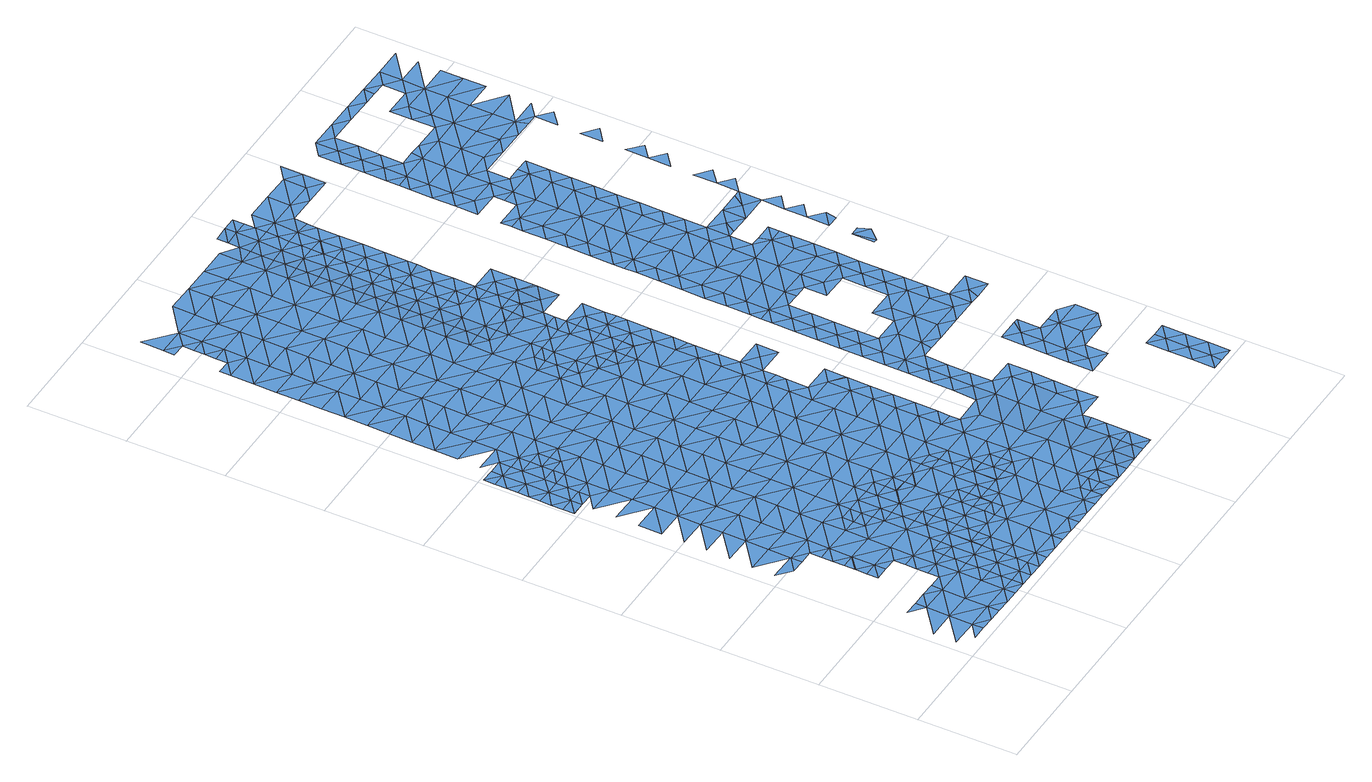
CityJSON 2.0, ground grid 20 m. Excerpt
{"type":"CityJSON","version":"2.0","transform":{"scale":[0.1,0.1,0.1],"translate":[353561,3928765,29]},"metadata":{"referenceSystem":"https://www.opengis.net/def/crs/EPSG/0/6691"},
"CityObjects":{
"waterbody1":{"type":"WaterBody","attributes":{"name":"4","class":"1140","function":"1","WaterBodyRiverFloodingRiskAttribute.description":"6","WaterBodyRiverFloodingRiskAttribute.rankOrg":"1","WaterBodyRiverFloodingRiskAttribute.adminType":"2","WaterBodyRiverFloodingRiskAttribute.scale":"L1"},"geometry":[{"type":"MultiSurface","lod":"1","boundaries":[[[0,1,2]],[[3,2,4]],[[1,5,2]],[[6,7,4]],[[5,8,2]],[[2,8,4]],[[9,10,6]],[[11,8,5]],[[8,12,4]],[[4,13,6]],[[9,6,14]],[[11,15,8]],[[13,4,12]],[[6,13,14]],[[15,16,8]],[[8,16,12]],[[17,14,13]],[[18,16,15]],[[19,20,21]],[[12,22,13]],[[23,17,13]],[[24,21,20]],[[25,12,16]],[[26,27,28]],[[26,28,21]],[[29,30,31]],[[31,32,29]],[[18,33,16]],[[29,32,34]],[[24,35,21]],[[12,25,22]],[[27,36,37]],[[23,13,22]],[[38,30,39]],[[40,39,41]],[[40,38,39]],[[16,42,25]],[[43,16,33]],[[30,29,39]],[[34,44,29]],[[45,26,21]],[[42,16,43]],[[46,47,48]],[[46,23,22]],[[48,23,46]],[[45,21,35]],[[49,41,50]],[[51,52,25]],[[25,52,22]],[[41,39,50]],[[35,49,50]],[[25,42,51]],[[53,39,29]],[[54,27,26]],[[55,56,44]],[[53,29,44]],[[57,36,58]],[[52,59,22]],[[60,46,22]],[[56,47,46]],[[55,47,56]],[[59,60,22]],[[35,50,45]],[[54,26,45]],[[61,58,62]],[[53,63,39]],[[60,64,46]],[[53,44,56]],[[54,65,27]],[[27,66,36]],[[64,67,46]],[[68,69,70]],[[46,67,56]],[[50,39,63]],[[70,69,62]],[[71,45,50]],[[36,66,58]],[[70,72,73]],[[67,74,56]],[[66,27,65]],[[75,53,56]],[[76,50,63]],[[58,77,62]],[[71,50,76]],[[78,74,67]],[[79,65,54]],[[80,81,82]],[[77,58,66]],[[54,45,83]],[[82,81,84]],[[85,80,82]],[[86,87,88]],[[87,72,88]],[[75,56,74]],[[63,53,75]],[[82,89,85]],[[89,90,91]],[[76,63,92]],[[45,71,83]],[[91,85,89]],[[93,62,77]],[[92,94,76]],[[95,96,97]],[[84,98,82]],[[70,62,99]],[[78,100,74]],[[94,101,76]],[[76,101,71]],[[95,86,88]],[[102,103,104]],[[97,86,95]],[[79,54,83]],[[105,63,75]],[[72,70,99]],[[92,63,105]],[[106,90,89]],[[103,90,106]],[[62,93,99]],[[66,65,107]],[[104,103,106]],[[74,108,75]],[[109,110,111]],[[112,89,82]],[[111,96,113]],[[114,83,71]],[[107,65,79]],[[77,66,107]],[[101,114,71]],[[115,82,98]],[[74,100,108]],[[96,95,113]],[[88,72,116]],[[117,104,106]],[[118,92,105]],[[108,119,75]],[[120,95,88]],[[109,111,113]],[[72,99,116]],[[119,121,75]],[[105,75,121]],[[100,122,108]],[[89,123,106]],[[124,118,105]],[[106,125,117]],[[126,88,116]],[[114,127,83]],[[83,128,79]],[[115,98,129]],[[130,131,132]],[[77,107,133]],[[93,77,134]],[[112,82,115]],[[135,124,105]],[[100,136,122]],[[114,101,137]],[[138,139,130]],[[113,140,109]],[[105,121,135]],[[138,141,139]],[[99,93,134]],[[120,88,126]],[[139,141,142]],[[120,143,95]],[[144,108,122]],[[77,133,134]],[[129,145,115]],[[139,131,130]],[[134,146,99]],[[99,147,116]],[[123,89,112]],[[148,149,150]],[[136,151,122]],[[113,95,143]],[[137,152,114]],[[128,83,127]],[[107,79,128]],[[125,106,123]],[[146,147,99]],[[113,143,140]],[[142,153,139]],[[122,154,144]],[[149,148,131]],[[155,156,150]],[[145,157,115]],[[154,122,151]],[[133,107,158]],[[159,125,123]],[[160,114,152]],[[114,161,127]],[[107,128,158]],[[143,162,140]],[[126,116,163]],[[126,164,120]],[[165,162,153]],[[166,139,153]],[[160,161,114]],[[165,140,162]],[[150,149,167]],[[161,128,127]],[[168,157,145]],[[156,169,170]],[[112,115,171]],[[151,172,154]],[[163,116,147]],[[173,146,134]],[[174,149,131]],[[155,150,167]],[[175,143,120]],[[169,176,170]],[[133,158,177]],[[134,133,178]],[[162,166,153]],[[123,112,171]],[[151,179,172]],[[159,123,180]],[[131,139,174]],[[115,157,171]],[[152,181,160]],[[178,173,134]],[[164,126,163]],[[182,158,128]],[[164,175,120]],[[183,154,172]],[[175,162,143]],[[133,177,178]],[[184,147,146]],[[185,167,149]],[[161,186,128]],[[169,156,155]],[[187,188,176]],[[168,189,157]],[[139,166,174]],[[179,190,172]],[[181,191,160]],[[186,182,128]],[[182,177,158]],[[180,123,192]],[[123,171,192]],[[172,193,183]],[[162,194,166]],[[185,149,174]],[[147,195,163]],[[196,190,197]],[[198,172,190]],[[189,199,157]],[[187,176,169]],[[200,201,188]],[[157,199,171]],[[185,202,167]],[[167,203,155]],[[204,178,177]],[[187,205,188]],[[206,207,208]],[[193,172,198]],[[184,146,173]],[[195,164,163]],[[197,209,196]],[[208,210,206]],[[209,180,192]],[[197,180,209]],[[211,210,191]],[[212,160,191]],[[160,213,161]],[[202,203,167]],[[211,206,210]],[[182,204,177]],[[162,175,194]],[[214,199,189]],[[195,147,184]],[[215,196,209]],[[203,216,155]],[[217,175,164]],[[212,191,210]],[[204,218,178]],[[200,188,205]],[[178,219,173]],[[220,201,200]],[[169,216,187]],[[166,194,221]],[[208,222,210]],[[174,166,223]],[[224,182,186]],[[169,155,216]],[[171,199,225]],[[219,184,173]],[[200,226,220]],[[160,212,213]],[[192,171,227]],[[192,228,209]],[[209,229,215]],[[185,174,223]],[[230,202,185]],[[186,161,224]],[[175,217,194]],[[214,231,199]],[[166,221,223]],[[227,171,225]],[[232,220,226]],[[210,222,233]],[[164,195,234]],[[223,230,185]],[[232,235,236]],[[216,237,187]],[[187,238,205]],[[226,235,232]],[[161,213,224]],[[231,239,199]],[[240,204,182]],[[178,218,219]],[[239,241,199]],[[164,234,217]],[[184,242,195]],[[228,192,227]],[[217,243,194]],[[225,199,241]],[[230,244,202]],[[210,233,245]],[[202,246,203]],[[229,209,228]],[[205,247,200]],[[248,242,184]],[[212,249,213]],[[242,234,195]],[[250,251,252]],[[221,194,243]],[[204,240,218]],[[212,210,249]],[[182,224,253]],[[184,219,248]],[[254,229,228]],[[203,246,216]],[[187,237,238]],[[233,255,245]],[[210,245,249]],[[256,254,228]],[[236,235,257]],[[252,236,258]],[[182,253,240]],[[259,237,216]],[[260,261,262]],[[226,200,247]],[[263,230,223]],[[264,265,225]],[[202,244,246]],[[242,266,234]],[[258,236,257]],[[225,241,264]],[[234,267,217]],[[252,258,250]],[[221,243,268]],[[255,269,245]],[[205,238,247]],[[223,221,270]],[[271,272,213]],[[273,228,227]],[[274,264,241]],[[227,225,265]],[[226,275,235]],[[276,256,228]],[[224,272,253]],[[270,263,223]],[[219,277,248]],[[278,261,279]],[[213,249,271]],[[224,213,272]],[[218,240,280]],[[221,268,270]],[[219,218,277]],[[281,244,230]],[[282,278,279]],[[265,273,227]],[[261,260,279]],[[217,283,243]],[[284,285,286]],[[216,246,259]],[[259,287,237]],[[237,288,238]],[[289,249,245]],[[226,247,290]],[[235,291,257]],[[267,283,217]],[[218,280,277]],[[292,245,269]],[[248,293,242]],[[294,250,295]],[[296,282,297]],[[234,266,267]],[[253,298,240]],[[243,283,268]],[[287,288,237]],[[274,299,264]],[[250,258,295]],[[300,294,295]],[[282,279,297]],[[269,296,297]],[[244,281,246]],[[260,301,279]],[[238,288,247]],[[302,303,286]],[[226,290,275]],[[304,298,253]],[[276,228,273]],[[304,253,272]],[[305,306,285]],[[281,230,263]],[[306,300,295]],[[305,300,306]],[[292,269,297]],[[307,264,299]],[[240,308,280]],[[248,277,293]],[[246,309,259]],[[268,310,270]],[[311,290,247]],[[235,275,291]],[[273,312,276]],[[286,285,302]],[[313,295,258]],[[312,301,314]],[[245,292,289]],[[315,264,307]],[[258,257,316]],[[317,279,301]],[[314,276,312]],[[271,249,318]],[[270,310,263]],[[242,293,319]],[[309,246,281]],[[266,242,320]],[[285,306,302]],[[268,283,321]],[[322,275,290]],[[272,271,318]],[[257,291,316]],[[259,323,287]],[[297,324,292]],[[247,288,325]],[[249,289,318]],[[265,264,326]],[[265,327,273]],[[328,304,272]],[[267,266,320]],[[240,298,308]],[[297,279,324]],[[317,301,312]],[[277,329,293]],[[242,319,320]],[[330,323,259]],[[268,321,310]],[[277,280,329]],[[307,331,315]],[[324,279,317]],[[306,295,313]],[[287,323,288]],[[247,325,311]],[[264,315,326]],[[263,332,281]],[[275,322,291]],[[273,327,312]],[[259,309,330]],[[328,298,304]],[[258,316,313]],[[329,280,308]],[[306,333,302]],[[334,272,318]],[[313,333,306]],[[324,335,292]],[[292,336,289]],[[332,309,281]],[[331,337,315]],[[322,290,311]],[[267,320,338]],[[283,267,339]],[[288,340,325]],[[335,336,292]],[[263,310,341]],[[265,326,327]],[[291,342,316]],[[343,317,312]],[[323,340,288]],[[319,293,344]],[[327,345,312]],[[272,334,328]],[[321,346,310]],[[321,283,339]],[[333,347,302]],[[344,293,329]],[[332,263,341]],[[289,348,318]],[[349,320,319]],[[350,330,309]],[[267,338,339]],[[298,351,308]],[[352,326,315]],[[339,353,321]],[[347,354,302]],[[342,291,322]],[[355,313,316]],[[356,351,298]],[[317,343,324]],[[352,315,337]],[[325,357,311]],[[349,338,320]],[[358,359,310]],[[310,359,341]],[[321,353,346]],[[360,319,344]],[[310,346,358]],[[298,328,356]],[[350,309,332]],[[343,312,345]],[[355,333,313]],[[348,361,318]],[[362,352,337]],[[350,363,330]],[[364,316,342]],[[335,324,365]],[[325,340,366]],[[289,336,348]],[[352,367,326]],[[349,319,360]],[[326,368,327]],[[369,370,341]],[[341,370,332]],[[334,318,361]],[[363,371,330]],[[341,359,369]],[[329,308,372]],[[357,325,366]],[[322,311,357]],[[373,374,335]],[[349,375,338]],[[335,374,336]],[[338,376,339]],[[377,340,323]],[[373,335,365]],[[378,346,353]],[[379,353,339]],[[322,380,342]],[[316,364,355]],[[323,330,371]],[[381,324,343]],[[372,308,351]],[[382,347,333]],[[365,324,381]],[[375,376,338]],[[328,383,356]],[[384,379,339]],[[385,350,332]],[[328,334,383]],[[386,348,336]],[[370,385,332]],[[362,387,352]],[[344,329,388]],[[374,386,336]],[[368,326,367]],[[345,327,368]],[[389,382,333]],[[390,366,340]],[[380,322,357]],[[379,391,353]],[[353,392,378]],[[383,334,361]],[[393,343,345]],[[389,333,355]],[[360,344,388]],[[391,392,353]],[[380,394,342]],[[342,395,364]],[[351,356,396]],[[339,376,384]],[[350,397,363]],[[329,372,388]],[[347,398,354]],[[381,399,365]],[[352,400,367]],[[394,395,342]],[[401,393,345]],[[400,352,387]],[[395,355,364]],[[323,371,377]],[[348,402,361]],[[403,357,366]],[[351,404,372]],[[402,348,386]],[[404,351,396]],[[405,406,360]],[[345,368,401]],[[406,375,349]],[[407,368,367]],[[408,409,363]],[[396,356,410]],[[405,360,388]],[[363,409,371]],[[370,411,385]],[[350,412,397]],[[356,383,410]],[[390,340,377]],[[413,407,367]],[[414,383,361]],[[363,397,408]],[[413,367,400]],[[349,360,406]],[[402,414,361]],[[415,388,372]],[[416,384,376]],[[398,347,382]],[[350,385,412]],[[417,389,355]],[[409,418,371]],[[372,404,419]],[[381,343,420]],[[411,421,385]],[[418,422,371]],[[415,372,419]],[[423,376,375]],[[403,366,390]],[[424,410,383]],[[380,357,403]],[[406,425,375]],[[420,343,393]],[[426,417,355]],[[381,420,399]],[[377,371,422]],[[417,382,389]],[[376,427,416]],[[368,428,401]],[[429,397,412]],[[428,368,407]],[[380,430,394]],[[431,388,415]],[[355,395,426]],[[383,414,424]],[[405,388,431]],[[432,412,385]],[[433,434,377]],[[433,377,422]],[[396,410,435]],[[436,430,380]],[[390,377,434]],[[437,410,424]],[[438,439,399]],[[394,430,395]],[[405,440,406]],[[412,441,429]],[[382,442,398]],[[380,403,436]],[[428,443,401]],[[434,444,390]],[[423,375,425]],[[401,445,393]],[[410,437,435]],[[444,446,390]],[[390,446,403]],[[405,431,440]],[[385,421,432]],[[427,376,423]],[[399,420,438]],[[443,445,401]],[[447,441,412]],[[448,425,406]],[[431,415,449]],[[440,448,406]],[[432,447,412]],[[442,382,417]],[[438,450,439]],[[407,451,428]],[[439,450,452]],[[446,453,403]],[[395,454,426]],[[432,421,455]],[[456,427,423]],[[457,436,403]],[[393,458,420]],[[453,457,403]],[[448,459,425]],[[460,461,462]],[[463,423,425]],[[461,456,423]],[[460,456,461]],[[449,415,464]],[[438,420,465]],[[447,466,441]],[[467,398,442]],[[468,431,449]],[[395,430,469]],[[451,470,428]],[[455,471,432]],[[472,473,436]],[[436,473,430]],[[428,470,443]],[[461,474,462]],[[475,452,476]],[[425,459,463]],[[472,436,457]],[[474,477,478]],[[438,479,450]],[[454,395,469]],[[452,450,476]],[[480,471,455]],[[481,442,417]],[[482,461,423]],[[483,484,475]],[[485,466,447]],[[478,462,474]],[[393,445,458]],[[465,420,458]],[[438,465,479]],[[468,449,464]],[[417,426,481]],[[432,486,447]],[[487,445,443]],[[484,483,488]],[[477,489,490]],[[483,475,476]],[[491,492,430]],[[423,463,482]],[[491,430,473]],[[450,493,476]],[[490,489,480]],[[432,471,486]],[[489,477,474]],[[469,430,492]],[[426,454,481]],[[482,494,461]],[[447,495,485]],[[443,470,487]],[[483,496,488]],[[461,494,474]],[[450,479,493]],[[497,454,469]],[[495,447,486]],[[498,497,469]],[[445,499,458]],[[500,488,496]],[[476,501,483]],[[467,442,502]],[[469,492,498]],[[503,489,474]],[[489,504,480]],[[505,506,500]],[[445,487,499]],[[507,508,509]],[[476,493,501]],[[510,474,494]],[[442,481,502]],[[465,458,511]],[[512,507,509]],[[508,513,509]],[[505,500,496]],[[514,515,454]],[[454,516,481]],[[474,510,503]],[[454,497,514]],[[517,518,519]],[[520,467,502]],[[458,499,511]],[[518,512,509]],[[517,512,518]],[[521,496,483]],[[495,486,522]],[[505,523,506]],[[454,515,516]],[[524,495,522]],[[504,489,503]],[[513,525,509]],[[526,527,481]],[[481,527,502]],[[522,528,524]],[[511,499,529]],[[530,506,523]],[[526,481,516]],[[496,531,505]],[[483,501,532]],[[533,524,528]],[[534,519,518]],[[535,519,534]],[[523,536,530]],[[522,486,537]],[[521,531,496]],[[538,533,528]],[[530,536,539]],[[527,540,502]],[[541,535,534]],[[542,523,505]],[[538,543,544]],[[540,545,502]],[[531,542,505]],[[518,509,546]],[[501,547,532]],[[521,483,532]],[[509,525,546]],[[548,549,550]],[[544,543,525]],[[520,502,545]],[[550,541,548]],[[538,528,543]],[[539,551,552]],[[518,553,534]],[[541,534,548]],[[554,532,547]],[[555,536,523]],[[528,522,556]],[[551,539,536]],[[522,537,556]],[[518,546,553]],[[557,558,559]],[[555,523,542]],[[560,561,562]],[[561,549,548]],[[560,549,561]],[[563,528,556]],[[534,564,548]],[[565,534,553]],[[566,551,536]],[[543,528,567]],[[568,552,551]],[[569,552,568]],[[528,563,567]],[[561,570,562]],[[571,531,521]],[[558,572,559]],[[573,569,568]],[[554,574,532]],[[559,572,575]],[[525,543,576]],[[534,565,564]],[[577,521,532]],[[566,536,555]],[[578,570,579]],[[580,581,573]],[[578,562,570]],[[564,582,548]],[[548,582,561]],[[558,557,583]],[[584,585,579]],[[576,543,567]],[[580,573,568]],[[551,586,568]],[[575,587,588]],[[586,551,566]],[[589,570,561]],[[577,571,521]],[[584,579,570]],[[590,585,584]],[[582,589,561]],[[591,590,584]],[[575,572,587]],[[592,558,583]],[[593,581,580]],[[577,532,574]],[[594,581,593]],[[572,558,592]],[[586,595,568]],[[554,596,574]],[[597,591,598]],[[589,599,570]],[[600,588,601]],[[594,602,603]],[[591,584,598]],[[604,597,598]],[[568,605,580]],[[588,587,601]],[[602,594,593]],[[584,570,599]],[[606,587,572]],[[598,607,604]],[[608,609,571]],[[610,572,592]],[[577,608,571]],[[601,611,600]],[[612,598,584]],[[613,593,580]],[[614,604,607]],[[615,595,586]],[[587,616,601]],[[617,614,607]],[[612,584,599]],[[618,577,574]],[[619,603,620]],[[603,602,620]],[[605,568,595]],[[605,613,580]],[[613,602,593]],[[621,622,619]],[[623,610,592]],[[608,624,609]],[[625,611,601]],[[617,607,626]],[[587,606,616]],[[627,598,612]],[[621,619,620]],[[572,610,606]],[[574,596,618]],[[607,598,628]],[[628,598,627]],[[601,616,625]],[[629,608,577]],[[595,615,630]],[[602,631,620]],[[613,631,602]],[[632,618,596]],[[633,634,635]],[[606,636,616]],[[633,622,634]],[[637,626,607]],[[622,621,634]],[[630,638,595]],[[577,618,639]],[[640,641,630]],[[642,643,635]],[[644,621,620]],[[595,645,605]],[[646,606,610]],[[631,647,620]],[[623,646,610]],[[607,628,648]],[[649,641,640]],[[642,635,634]],[[608,629,624]],[[638,645,595]],[[577,639,629]],[[641,638,630]],[[606,650,636]],[[651,613,605]],[[642,652,643]],[[618,653,639]],[[637,607,648]],[[654,643,652]],[[651,631,613]],[[618,632,653]],[[628,655,648]],[[634,621,644]],[[620,647,644]],[[656,629,639]],[[653,656,639]],[[657,624,658]],[[606,659,650]],[[624,629,658]],[[660,654,652]],[[661,662,632]],[[663,638,641]],[[651,605,645]],[[664,649,657]],[[665,654,660]],[[649,663,641]],[[606,646,659]],[[632,662,653]],[[666,667,634]],[[668,652,642]],[[656,669,629]],[[651,670,631]],[[634,644,666]],[[665,671,672]],[[629,669,658]],[[642,634,667]],[[657,658,664]],[[673,637,648]],[[670,674,631]],[[664,663,649]],[[665,660,671]],[[667,668,642]],[[663,675,638]],[[676,664,658]],[[661,677,662]],[[671,678,672]],[[647,631,674]],[[647,679,644]],[[648,655,680]],[[652,681,660]],[[682,678,683]],[[676,658,669]],[[645,638,675]],[[682,672,678]],[[684,651,645]],[[681,671,660]],[[653,662,685]],[[644,679,666]],[[677,685,662]],[[673,648,680]],[[686,670,651]],[[687,664,676]],[[688,684,645]],[[655,689,680]],[[663,664,687]],[[690,667,666]],[[688,645,675]],[[681,652,668]],[[691,683,678]],[[647,674,679]],[[684,686,651]],[[671,692,678]],[[693,694,695]],[[681,692,671]],[[675,663,696]],[[663,687,696]],[[697,694,693]],[[674,670,698]],[[690,666,679]],[[689,699,680]],[[670,686,698]],[[700,668,667]],[[695,701,702]],[[698,703,674]],[[673,680,699]],[[674,703,679]],[[688,675,704]],[[675,696,704]],[[695,694,701]],[[678,705,691]],[[686,684,706]],[[707,667,690]],[[668,700,681]],[[704,708,688]],[[709,673,699]],[[678,692,705]],[[702,710,711]],[[703,712,679]],[[679,712,690]],[[700,667,707]],[[713,714,698]],[[684,688,708]],[[702,701,710]],[[684,715,706]],[[698,714,703]],[[691,716,717]],[[718,692,681]],[[700,719,681]],[[720,707,690]],[[721,715,684]],[[717,716,697]],[[712,720,690]],[[722,694,697]],[[723,724,725]],[[684,708,721]],[[723,711,724]],[[691,705,716]],[[711,710,724]],[[701,694,722]],[[692,726,705]],[[727,700,707]],[[720,727,707]],[[701,728,710]],[[729,725,724]],[[714,713,730]],[[718,681,719]],[[697,716,722]],[[731,725,729]],[[732,733,734]],[[735,736,731]],[[703,714,737]],[[738,724,710]],[[705,739,716]],[[740,719,700]],[[701,722,741]],[[735,731,729]],[[737,714,730]],[[742,733,732]],[[716,743,722]],[[740,700,727]],[[724,744,729]],[[728,701,741]],[[728,738,710]],[[692,718,726]],[[735,745,736]],[[738,744,724]],[[736,745,746]],[[747,741,722]],[[743,747,722]],[[733,742,748]],[[749,737,730]],[[716,739,743]],[[718,719,750]],[[705,726,739]],[[719,740,750]],[[751,729,744]],[[735,729,751]],[[752,749,730]],[[718,753,726]],[[754,755,756]],[[757,746,745]],[[756,755,758]],[[749,759,737]],[[739,760,743]],[[718,750,753]],[[761,728,741]],[[762,735,751]],[[745,735,762]],[[763,741,747]],[[726,764,739]],[[744,738,765]],[[762,766,745]],[[764,726,753]],[[767,738,728]],[[768,758,769]],[[770,759,749]],[[757,745,766]],[[739,771,760]],[[770,749,752]],[[761,741,763]],[[761,767,728]],[[765,738,772]],[[739,764,771]],[[752,768,773]],[[763,747,774]],[[757,766,775]],[[772,738,767]],[[776,761,763]],[[770,777,778]],[[776,763,774]],[[766,779,775]],[[767,780,772]],[[778,781,782]],[[783,767,761]],[[784,761,776]],[[785,775,779]],[[776,774,786]],[[783,761,784]],[[767,783,780]],[[787,788,789]],[[790,791,789]],[[786,792,776]],[[793,794,780]],[[776,792,784]],[[783,793,780]],[[795,783,784]],[[785,779,796]],[[793,797,794]],[[798,792,786]],[[799,794,797]],[[800,801,802]],[[795,784,792]],[[795,803,783]],[[783,804,793]],[[805,799,797]],[[785,796,806]],[[792,798,807]],[[793,808,797]],[[804,783,803]],[[809,807,810]],[[804,808,793]],[[807,811,792]],[[796,812,806]],[[813,806,812]],[[814,803,795]],[[797,808,805]],[[795,792,814]],[[815,806,813]],[[813,805,816]],[[805,808,816]],[[804,803,817]],[[804,818,808]],[[817,818,804]],[[815,813,816]],[[818,819,808]],[[808,820,816]],[[815,816,821]]]}]},
"waterbody2":{"type":"WaterBody","attributes":{"name":"4","class":"1140","function":"1","WaterBodyRiverFloodingRiskAttribute.description":"6","WaterBodyRiverFloodingRiskAttribute.rankOrg":"2","WaterBodyRiverFloodingRiskAttribute.adminType":"2","WaterBodyRiverFloodingRiskAttribute.scale":"L1"},"geometry":[{"type":"MultiSurface","lod":"1","boundaries":[[[165,153,822]],[[141,823,110]],[[141,824,823]],[[825,826,824]],[[823,826,827]],[[138,824,141]],[[142,141,822]],[[153,142,822]],[[110,822,141]],[[828,829,830]],[[831,97,830]],[[829,832,830]],[[830,832,831]],[[97,831,86]],[[824,826,823]],[[831,832,833]],[[97,96,830]],[[834,96,111]],[[110,109,822]],[[109,140,822]],[[140,165,822]],[[825,824,835]],[[836,835,824]],[[824,130,836]],[[138,130,824]],[[837,828,834]],[[834,838,837]],[[823,838,834]],[[827,838,823]],[[110,823,834]],[[111,110,834]],[[830,834,828]],[[96,834,830]]]}]},
"waterbody3":{"type":"WaterBody","attributes":{"name":"4","class":"1140","function":"1","WaterBodyRiverFloodingRiskAttribute.description":"6","WaterBodyRiverFloodingRiskAttribute.rankOrg":"2","WaterBodyRiverFloodingRiskAttribute.adminType":"2","WaterBodyRiverFloodingRiskAttribute.scale":"L1"},"geometry":[{"type":"MultiSurface","lod":"1","boundaries":[[[151,136,839]],[[839,104,117]],[[85,91,840]],[[91,90,840]],[[80,841,81]],[[117,125,839]],[[125,151,839]],[[125,842,151]],[[842,125,159]],[[179,197,190]],[[197,179,842]],[[103,843,90]],[[90,843,840]],[[840,843,52]],[[59,52,843]],[[136,100,839]],[[104,839,100]],[[104,100,102]],[[103,102,843]],[[51,840,52]],[[197,159,180]],[[159,197,842]],[[179,151,842]],[[51,42,840]],[[841,80,844]],[[78,67,845]],[[843,845,60]],[[845,843,102]],[[845,102,100]],[[78,845,100]],[[844,33,841]],[[43,33,844]],[[43,844,42]],[[42,844,840]],[[840,844,85]],[[85,844,80]],[[845,67,64]],[[64,60,845]],[[843,60,59]]]}]},
"waterbody4":{"type":"WaterBody","attributes":{"name":"4","class":"1140","function":"1","WaterBodyRiverFloodingRiskAttribute.description":"6","WaterBodyRiverFloodingRiskAttribute.rankOrg":"2","WaterBodyRiverFloodingRiskAttribute.adminType":"2","WaterBodyRiverFloodingRiskAttribute.scale":"L1"},"geometry":[{"type":"MultiSurface","lod":"1","boundaries":[[[260,262,846]],[[154,183,847]],[[848,849,193]],[[849,848,262]],[[229,262,848]],[[254,262,229]],[[262,254,846]],[[846,254,256]],[[198,196,848]],[[211,191,850]],[[850,191,181]],[[154,847,851]],[[183,193,847]],[[848,193,198]],[[193,849,847]],[[849,262,261]],[[215,229,848]],[[181,152,850]],[[269,255,296]],[[852,233,222]],[[208,207,852]],[[119,108,851]],[[144,154,851]],[[144,851,108]],[[215,848,196]],[[152,137,853]],[[118,124,853]],[[137,94,853]],[[190,196,198]],[[94,137,101]],[[152,853,124]],[[124,850,152]],[[211,850,206]],[[256,276,846]],[[260,846,301]],[[314,301,846]],[[314,846,276]],[[261,278,849]],[[208,852,222]],[[854,207,206]],[[854,206,850]],[[124,854,850]],[[852,847,855]],[[135,121,854]],[[855,847,849]],[[854,124,135]],[[855,849,282]],[[855,282,296]],[[854,852,207]],[[94,92,853]],[[255,233,855]],[[852,855,233]],[[852,854,847]],[[854,851,847]],[[121,851,854]],[[121,119,851]],[[853,92,118]],[[278,282,849]],[[296,255,855]]]}]},
"waterbody5":{"type":"WaterBody","attributes":{"name":"4","class":"1140","function":"1","WaterBodyRiverFloodingRiskAttribute.description":"6","WaterBodyRiverFloodingRiskAttribute.rankOrg":"2","WaterBodyRiverFloodingRiskAttribute.adminType":"2","WaterBodyRiverFloodingRiskAttribute.scale":"L1"},"geometry":[{"type":"MultiSurface","lod":"1","boundaries":[[[331,307,856]],[[362,857,387]],[[387,857,858]],[[859,858,857]],[[299,274,860]],[[861,859,857]],[[241,239,274]],[[362,337,857]],[[857,337,861]],[[337,331,856]],[[274,239,860]],[[856,861,337]],[[862,856,307]],[[863,239,231]],[[239,863,860]],[[862,307,299]],[[862,864,856]],[[860,862,299]],[[863,862,860]],[[864,861,856]]]}]},
"waterbody6":{"type":"WaterBody","attributes":{"name":"4","class":"1140","function":"1","WaterBodyRiverFloodingRiskAttribute.description":"6","WaterBodyRiverFloodingRiskAttribute.rankOrg":"2","WaterBodyRiverFloodingRiskAttribute.adminType":"2","WaterBodyRiverFloodingRiskAttribute.scale":"L1"},"geometry":[{"type":"MultiSurface","lod":"1","boundaries":[[[416,427,865]],[[421,866,867]],[[411,866,421]],[[411,369,866]],[[867,480,455]],[[490,480,867]],[[455,421,867]],[[369,411,370]],[[391,865,392]],[[391,384,865]],[[384,391,379]],[[456,460,427]],[[865,427,460]],[[416,865,384]],[[378,392,868]],[[868,392,869]],[[869,866,868]],[[867,866,869]],[[369,359,866]],[[477,490,867]],[[477,867,869]],[[359,868,866]],[[358,868,359]],[[462,869,865]],[[392,865,869]],[[477,869,478]],[[460,462,865]],[[346,378,868]],[[358,346,868]],[[478,869,462]]]}]},
"waterbody7":{"type":"WaterBody","attributes":{"name":"4","class":"1140","function":"1","WaterBodyRiverFloodingRiskAttribute.description":"6","WaterBodyRiverFloodingRiskAttribute.rankOrg":"2","WaterBodyRiverFloodingRiskAttribute.adminType":"2","WaterBodyRiverFloodingRiskAttribute.scale":"L1"},"geometry":[{"type":"MultiSurface","lod":"1","boundaries":[[[870,871,409]],[[408,870,409]],[[422,418,871]],[[604,614,872]],[[870,873,871]],[[544,525,873]],[[535,541,874]],[[444,434,875]],[[517,519,875]],[[875,519,874]],[[875,874,446]],[[453,446,874]],[[560,562,876]],[[876,562,877]],[[492,876,877]],[[492,491,876]],[[526,516,878]],[[597,604,878]],[[872,878,604]],[[878,872,527]],[[545,540,872]],[[545,872,879]],[[879,872,617]],[[535,874,519]],[[578,579,877]],[[880,538,873]],[[538,544,873]],[[870,880,873]],[[441,880,870]],[[533,495,524]],[[466,880,441]],[[485,880,466]],[[485,495,880]],[[881,882,879]],[[881,883,882]],[[879,884,881]],[[885,884,879]],[[879,617,885]],[[540,527,872]],[[614,617,872]],[[444,875,446]],[[560,876,549]],[[562,578,877]],[[498,492,877]],[[491,473,876]],[[526,878,527]],[[882,545,879]],[[508,871,873]],[[513,508,873]],[[513,873,525]],[[533,538,880]],[[429,441,870]],[[495,533,880]],[[418,409,871]],[[408,397,870]],[[886,508,507]],[[886,875,434]],[[875,886,512]],[[472,457,887]],[[472,887,473]],[[876,473,887]],[[549,876,887]],[[878,516,888]],[[878,888,591]],[[874,457,453]],[[887,874,541]],[[887,457,874]],[[887,541,550]],[[877,579,888]],[[579,585,888]],[[590,888,585]],[[497,877,888]],[[877,497,498]],[[514,888,515]],[[514,497,888]],[[507,512,886]],[[517,875,512]],[[550,549,887]],[[516,515,888]],[[590,591,888]],[[878,591,597]],[[434,433,886]],[[433,422,886]],[[886,422,871]],[[886,871,508]],[[397,429,870]]]}]},
"waterbody8":{"type":"WaterBody","attributes":{"name":"4","class":"1140","function":"1","WaterBodyRiverFloodingRiskAttribute.description":"6","WaterBodyRiverFloodingRiskAttribute.rankOrg":"1","WaterBodyRiverFloodingRiskAttribute.adminType":"2","WaterBodyRiverFloodingRiskAttribute.scale":"L1"},"geometry":[{"type":"MultiSurface","lod":"1","boundaries":[[[889,890,891]],[[892,893,894]],[[895,896,892]],[[897,894,893]],[[890,889,898]],[[892,889,895]],[[889,892,899]],[[893,896,900]],[[893,892,896]],[[893,901,897]],[[894,899,892]],[[895,889,891]],[[898,889,899]],[[900,901,893]]]}]}
},
"vertices":[
[50,22,7],[79,22,7],[79,44,7],[22,45,7],[80,91,7],[107,21,7],[81,137,7],[23,91,7],[136,44,7],[81,160,7],[52,161,7],[135,21,7],[136,90,7],[137,136,7],[109,160,7],[163,20,7],[192,43,7],[138,159,7],[192,20,7],[28,415,7],[56,392,7],[85,414,7],[194,135,7],[166,159,7],[85,391,7],[193,89,7],[86,460,7],[87,506,8],[29,461,7],[139,275,7],[112,298,7],[111,275,7],[111,252,7],[221,19,7],[139,252,7],[113,391,7],[87,553,8],[30,507,8],[112,299,7],[140,321,7],[112,321,7],[112,344,7],[221,65,7],[221,42,7],[167,251,7],[142,413,7],[195,181,7],[166,204,7],[166,182,7],[113,367,7],[141,367,7],[222,88,7],[222,111,7],[196,274,7],[143,459,7],[167,228,7],[195,227,7],[31,554,8],[88,599,8],[222,135,7],[223,158,7],[31,600,8],[89,645,8],[197,320,7],[223,181,7],[143,506,8],[144,552,8],[224,204,7],[33,693,8],[32,646,8],[90,692,8],[198,413,7],[90,738,8],[34,739,8],[252,226,7],[253,273,7],[198,366,7],[145,598,8],[252,203,7],[200,505,8],[277,41,7],[277,18,7],[306,41,7],[199,459,7],[305,18,7],[278,64,7],[63,808,8],[34,785,8],[91,784,8],[307,87,7],[278,111,7],[278,87,7],[226,342,7],[146,644,8],[226,365,7],[92,830,8],[64,854,8],[63,831,8],[334,18,7],[146,691,8],[280,203,7],[227,389,7],[279,157,7],[279,134,7],[280,157,7],[254,319,7],[307,133,7],[201,551,8],[281,249,7],[93,899,8],[64,900,8],[64,877,8],[363,86,7],[93,876,8],[255,412,7],[362,40,7],[147,737,8],[308,157,7],[254,342,7],[281,272,7],[149,829,8],[281,296,7],[309,225,7],[364,132,7],[282,341,7],[336,156,7],[148,783,8],[256,458,7],[257,504,8],[362,17,7],[66,993,8],[95,1015,8],[38,1016,8],[201,597,8],[202,643,8],[282,319,7],[308,202,7],[255,388,7],[66,969,8],[94,969,8],[122,899,8],[65,946,8],[94,946,8],[149,875,8],[309,249,7],[390,17,7],[203,690,8],[204,736,8],[39,1062,8],[96,1061,8],[40,1109,8],[337,202,7],[283,388,7],[122,945,8],[338,248,7],[97,1154,8],[40,1155,8],[419,39,7],[257,550,8],[364,156,7],[312,411,7],[313,457,7],[150,921,8],[205,782,8],[205,828,8],[122,922,8],[151,968,8],[96,1108,8],[419,16,7],[98,1200,9],[41,1201,9],[420,85,7],[366,225,7],[260,689,8],[152,1014,8],[206,875,8],[42,1247,9],[258,596,8],[259,642,8],[365,201,7],[393,155,7],[311,387,7],[314,549,8],[366,248,7],[260,735,8],[152,1060,8],[313,503,8],[99,1246,9],[43,1293,9],[447,16,7],[393,201,7],[340,387,7],[421,132,7],[394,247,7],[207,921,8],[261,781,8],[394,201,7],[393,178,7],[394,224,7],[476,38,7],[100,1338,9],[43,1339,9],[153,1107,8],[154,1153,8],[315,595,8],[99,1292,9],[339,341,7],[339,340,7],[367,340,7],[421,178,7],[368,363,7],[340,364,7],[369,410,7],[369,456,7],[476,15,7],[422,200,7],[155,1199,9],[263,874,8],[316,641,8],[316,688,8],[44,1386,9],[208,967,8],[395,339,7],[208,1013,8],[370,502,8],[477,84,7],[101,1385,9],[477,131,7],[478,177,7],[450,200,7],[209,1059,8],[504,15,7],[45,1432,9],[396,339,7],[262,828,8],[102,1431,9],[46,1478,9],[155,1245,9],[156,1291,9],[504,38,7],[372,594,8],[504,60,7],[318,780,8],[263,920,8],[210,1106,8],[424,362,7],[211,1152,8],[157,1337,9],[317,734,8],[425,409,7],[75,1547,9],[47,1548,9],[47,1525,9],[371,548,8],[451,200,7],[424,339,7],[479,199,7],[102,1477,9],[103,1524,9],[211,1198,9],[479,246,7],[451,247,7],[451,246,7],[266,1058,8],[533,83,7],[534,130,7],[319,827,8],[319,873,8],[264,966,8],[453,338,7],[265,1012,8],[426,455,7],[427,501,8],[535,176,7],[533,60,7],[158,1430,9],[507,199,7],[373,687,8],[452,270,7],[480,269,7],[372,640,8],[266,1105,8],[452,293,7],[320,919,8],[48,1640,9],[77,1639,9],[49,1663,10],[212,1244,9],[213,1290,9],[482,408,7],[158,1384,9],[159,1476,9],[481,361,7],[374,733,9],[75,1570,9],[104,1570,9],[452,316,7],[480,315,7],[428,594,8],[561,59,7],[76,1593,9],[507,245,7],[105,1662,10],[50,1709,10],[428,547,8],[76,1616,9],[105,1616,9],[562,59,7],[429,640,8],[267,1151,8],[322,1011,8],[214,1383,9],[536,222,7],[161,1569,9],[507,222,7],[590,82,7],[160,1523,9],[536,268,7],[483,454,7],[375,779,9],[375,826,9],[321,965,8],[215,1429,9],[269,1244,9],[537,314,7],[214,1336,9],[591,129,7],[592,175,7],[484,547,8],[430,686,8],[268,1197,9],[590,59,7],[323,1104,8],[161,1615,9],[483,500,8],[538,360,7],[539,407,7],[618,58,10],[376,872,9],[377,918,9],[270,1290,9],[322,1057,8],[216,1475,9],[593,267,7],[431,732,9],[592,221,7],[350,988,9],[162,1661,10],[539,453,7],[432,825,9],[324,1150,8],[486,639,8],[647,81,13],[378,964,10],[163,1707,10],[217,1568,9],[485,593,8],[271,1382,9],[350,1011,9],[351,1034,9],[431,778,9],[540,499,8],[646,58,13],[325,1196,9],[217,1522,9],[566,337,7],[270,1336,9],[647,128,13],[648,174,13],[351,1057,9],[351,1080,9],[325,1243,9],[486,685,8],[566,358,7],[567,383,7],[433,871,9],[434,917,9],[326,1289,9],[378,988,10],[405,941,9],[272,1428,9],[594,313,7],[219,1660,10],[541,546,8],[406,941,9],[380,1103,10],[568,430,7],[675,57,13],[487,731,9],[218,1614,9],[327,1335,9],[406,964,10],[406,987,10],[650,266,14],[273,1474,9],[273,1521,9],[513,615,8],[353,1172,9],[220,1706,10],[622,336,12],[676,104,13],[649,220,13],[568,475,8],[328,1381,9],[514,661,8],[488,777,9],[489,824,9],[676,151,12],[353,1196,11],[354,1219,11],[542,592,8],[380,1080,10],[381,1149,10],[676,133,13],[569,522,8],[515,708,8],[434,940,9],[275,1613,9],[354,1242,11],[515,681,8],[651,312,14],[408,1079,10],[354,1265,11],[490,916,9],[570,568,8],[489,870,9],[274,1567,9],[462,940,9],[705,173,12],[381,1172,12],[329,1473,9],[516,754,9],[437,1102,10],[355,1288,11],[355,1311,11],[571,614,8],[328,1427,9],[570,571,8],[651,359,14],[623,382,14],[516,800,9],[409,1171,12],[276,1659,10],[706,219,12],[356,1334,11],[706,266,14],[356,1357,11],[437,1148,10],[517,847,9],[544,730,9],[652,405,14],[733,150,12],[624,429,14],[356,1381,11],[331,1566,9],[436,1079,10],[463,940,9],[357,1404,12],[707,312,14],[517,861,9],[463,963,10],[491,962,10],[463,986,10],[518,892,9],[572,707,9],[679,335,14],[410,1171,12],[276,1705,10],[573,753,9],[330,1520,9],[733,195,12],[465,1101,10],[357,1427,12],[357,1450,12],[492,1009,10],[625,474,15],[653,451,14],[464,1032,10],[464,1009,10],[680,381,14],[465,1078,10],[332,1612,9],[519,939,9],[654,497,16],[625,496,16],[438,1171,12],[466,1125,10],[734,242,13],[625,521,16],[493,1055,10],[464,1055,10],[358,1473,12],[358,1496,12],[681,428,14],[520,985,10],[466,1170,12],[654,544,16],[359,1543,12],[359,1519,12],[735,288,14],[626,568,16],[682,473,15],[332,1659,10],[520,1031,10],[521,1077,10],[655,590,16],[627,613,16],[411,1287,13],[411,1264,13],[440,1287,13],[520,1006,10],[735,334,14],[411,1310,13],[439,1264,13],[359,1565,12],[360,1588,12],[360,1589,12],[412,1333,13],[440,1333,13],[412,1357,13],[333,1705,10],[711,543,16],[494,1147,10],[656,636,16],[466,1171,12],[468,1264,13],[360,1611,12],[360,1635,13],[495,1193,13],[736,334,14],[628,660,16],[683,567,16],[710,496,16],[467,1194,13],[441,1379,13],[413,1380,13],[657,682,16],[522,1124,10],[467,1217,13],[628,706,17],[361,1658,13],[413,1403,14],[684,612,16],[496,1240,13],[467,1240,13],[361,1681,13],[469,1309,13],[705,473,16],[442,1425,15],[414,1449,15],[413,1426,15],[657,728,17],[629,752,17],[469,1356,13],[738,472,16],[685,659,16],[523,1169,12],[791,194,12],[819,217,12],[791,241,13],[414,1472,15],[443,1471,15],[414,1495,15],[523,1175,12],[470,1402,14],[470,1382,14],[686,705,16],[523,1216,13],[658,774,17],[629,774,17],[443,1518,15],[739,566,16],[820,264,14],[630,798,17],[767,495,16],[792,287,14],[524,1263,13],[768,542,16],[415,1518,15],[415,1541,15],[659,821,17],[631,845,17],[471,1448,15],[847,193,12],[444,1564,15],[415,1542,15],[686,751,17],[821,310,14],[793,333,14],[472,1494,15],[416,1565,15],[416,1587,15],[848,240,13],[660,867,17],[631,890,17],[715,774,17],[795,472,16],[416,1611,15],[445,1610,15],[472,1541,15],[794,379,14],[821,356,14],[660,913,17],[632,937,18],[417,1634,16],[716,820,17],[877,309,14],[446,1657,17],[768,588,16],[740,611,16],[877,263,14],[840,379,14],[473,1586,15],[716,866,17],[417,1657,17],[715,750,17],[849,332,14],[417,1680,17],[824,494,16],[633,983,18],[661,960,18],[662,1006,18],[634,1029,18],[905,239,15],[797,610,16],[850,379,14],[446,1703,17],[473,1606,16],[474,1633,17],[825,587,16],[743,750,17],[717,912,17],[851,471,16],[634,1054,18],[663,1052,18],[634,1076,18],[878,332,14],[503,1702,17],[771,773,17],[824,541,16],[742,704,17],[771,727,17],[663,1098,18],[635,1122,18],[719,1005,18],[772,819,17],[933,262,16],[718,959,18],[502,1656,17],[799,703,17],[906,331,15],[773,865,17],[664,1144,18],[852,517,16],[636,1168,19],[530,1632,17],[853,564,16],[798,657,16],[826,633,16],[934,308,16],[665,1190,19],[870,470,16],[880,493,16],[827,726,17],[827,680,16],[637,1214,19],[719,1051,18],[720,1097,18],[721,1143,18],[854,609,16],[774,911,17],[666,1237,19],[637,1261,19],[560,1701,17],[774,958,18],[828,772,17],[854,656,16],[909,470,16],[666,1283,19],[775,1004,18],[559,1655,17],[722,1189,19],[638,1284,19],[638,1306,19],[830,864,17],[909,516,16],[802,888,17],[855,702,16],[829,818,17],[587,1631,17],[776,1050,18],[695,1305,19],[722,1236,19],[639,1353,19],[668,1376,19],[640,1399,19],[856,748,17],[696,1352,19],[803,934,18],[588,1678,17],[778,1143,18],[669,1422,19],[640,1445,19],[803,981,18],[857,795,17],[723,1282,19],[824,887,17],[777,1097,18],[857,841,17],[589,1723,17],[669,1468,19],[641,1491,19],[804,1026,18],[817,934,18],[831,957,18],[858,887,17],[724,1328,19],[696,1330,19],[779,1235,19],[778,1189,19],[805,1073,18],[858,864,17],[725,1375,19],[642,1513,19],[670,1514,19],[642,1538,19],[780,1281,19],[806,1119,18],[726,1467,19],[671,1560,19],[859,933,18],[643,1584,19],[919,701,18],[913,747,18],[912,702,18],[672,1606,19],[643,1630,20],[860,980,18],[727,1513,19],[781,1327,19],[806,1165,19],[725,1421,19],[941,724,18],[752,1351,19],[699,1537,19],[672,1653,20],[644,1677,20],[753,1398,19],[931,747,18],[888,956,18],[807,1211,19],[700,1583,19],[916,932,19],[808,1258,19],[937,793,18],[942,816,18],[914,794,18],[673,1699,20],[915,840,18],[903,979,19],[782,1351,19],[783,1466,19],[701,1629,20],[782,1420,19],[809,1303,19],[731,1537,19],[701,1676,20],[784,1512,19],[915,886,18],[943,862,18],[917,979,19],[809,1350,19],[755,1536,19],[944,908,18],[810,1397,19],[730,1698,20],[839,1419,19],[945,1001,20],[918,1024,20],[758,1675,20],[813,1535,19],[946,1047,20],[918,1071,20],[840,1512,19],[839,1465,19],[787,1697,20],[866,1396,19],[919,1117,20],[948,1140,20],[920,1163,20],[948,1186,20],[921,1210,20],[895,1418,19],[841,1558,19],[813,1581,19],[896,1464,19],[815,1674,20],[842,1604,19],[902,1395,20],[814,1627,19],[950,1278,20],[922,1302,20],[921,1256,20],[897,1511,19],[898,1557,19],[870,1626,20],[843,1696,20],[924,1395,20],[898,1603,19],[951,1371,20],[923,1348,20],[952,1417,21],[841,1674,20],[871,1673,20],[953,1463,21],[900,1695,20],[899,1649,20],[954,1510,21],[954,1556,21],[955,1602,21],[956,1648,21],[957,1694,21],
[93,922,8],[37,923,8],[37,970,8],[9,970,8],[9,947,8],[9,924,8],[7,855,8],[7,832,8],[35,831,8],[35,808,8],[7,809,8],[7,808,8],[36,877,8],[10,994,8],[38,993,8],[8,878,8],[8,900,8],
[308,179,7],[250,88,7],[249,19,7],[365,178,7],[251,134,7],[249,42,7],[251,180,7],
[479,223,7],[366,271,7],[422,224,7],[423,270,7],[311,364,7],[310,272,7],[367,317,7],[254,365,7],[310,318,7],[424,316,7],
[589,36,7],[646,35,13],[674,12,12],[646,12,12],[533,37,7],[617,13,10],[561,14,7],[532,14,7],[589,13,7],
[434,963,10],[379,1056,10],[436,1055,10],[378,1010,10],[435,1009,10],
[381,1195,13],[382,1242,13],[389,1658,17],[439,1241,13],[384,1380,13],[384,1334,13],[386,1472,15],[387,1519,15],[388,1611,15],[390,1704,17],[438,1194,13],[390,1726,17],[362,1704,13],[362,1727,13],[418,1726,17],[418,1703,17],[383,1288,13],[385,1426,15],[387,1565,15],
[931,123,14],[931,146,14],[903,147,14],[930,77,14],[929,31,14],[958,53,14],[902,100,14],[902,54,14],[957,7,14],[959,146,14],[959,99,14],[901,8,14],[927,8,14]
]}
